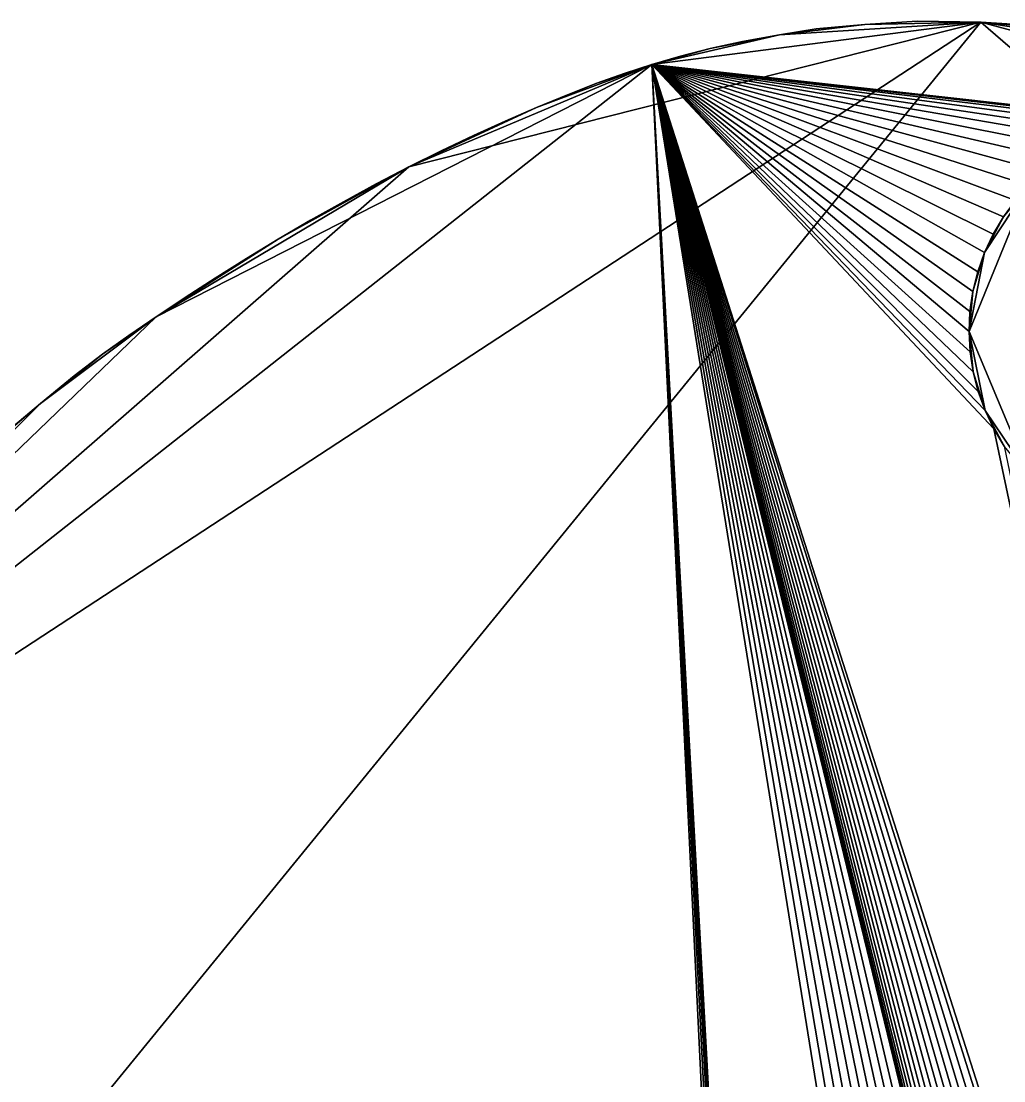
# Model space of a CAD drawing. Extents: x -90 to 90, y -51 to 49.
# Drawn here: x -41.26 to -21.5, y 27.9 to 49.22 of the extents above; entities that cross this region are included whole.
import ezdxf

# ---------------------------------------------------------------- set-up
doc = ezdxf.new("R2010")
doc.units = 0

msp = doc.modelspace()

# ---------------------------------------------------------------- linework, layer by layer
for points in [[(-69.427, -8.961, 2), (-8.214, 37.324, 2), (-21.964, 49.2, 2)], [(-69.427, -8.961, 2), (-21.964, 49.2, 2), (-54.504, 27.905, 2)], [(-21.964, 49.2, 2), (-33.466, 46.285, 2), (-54.504, 27.905, 2)], [(-21.964, 49.2, 2), (-28.577, 48.347, 2), (-33.466, 46.285, 2)], [(-21.964, 49.2, 2), (-26.013, 48.945, 2), (-28.577, 48.347, 2)], [(-28.577, 48.347, 0), (-26.013, 48.945, 0), (-21.964, 49.2, 0)], [(-28.577, 48.347, 0), (-21.964, 49.2, 0), (-11.864, 46.481, 0)], [(-21.964, 49.2, 2), (-24.295, 49.151, 2), (-26.013, 48.945, 2)], [(-26.013, 48.945, 0), (-24.295, 49.151, 0), (-21.964, 49.2, 0)], [(-24.295, 49.151, 2), (-25.271, 49.066, 2), (-26.013, 48.945, 2)], [(-26.013, 48.945, 0), (-25.271, 49.066, 0), (-24.295, 49.151, 0)], [(-25.271, 49.066, 0), (-26.013, 48.945, 0), (-26.013, 48.945, 2)], [(-25.271, 49.066, 0), (-26.013, 48.945, 2), (-25.271, 49.066, 2)], [(-24.295, 49.151, 0), (-25.271, 49.066, 0), (-25.271, 49.066, 2)], [(-24.295, 49.151, 0), (-25.271, 49.066, 2), (-24.295, 49.151, 2)], [(-21.964, 49.2, 2), (-23.238, 49.218, 2), (-24.295, 49.151, 2)], [(-24.295, 49.151, 0), (-23.238, 49.218, 0), (-21.964, 49.2, 0)], [(-23.238, 49.218, 0), (-24.295, 49.151, 0), (-24.295, 49.151, 2)], [(-23.238, 49.218, 0), (-24.295, 49.151, 2), (-23.238, 49.218, 2)], [(-21.964, 49.2, 0), (-23.238, 49.218, 0), (-23.238, 49.218, 2)], [(-21.964, 49.2, 0), (-23.238, 49.218, 2), (-21.964, 49.2, 2)], [(-19.212, 48.941, 2), (-20.596, 49.11, 2), (-21.964, 49.2, 2)], [(-16.529, 48.37, 2), (-19.212, 48.941, 2), (-21.964, 49.2, 2)], [(-11.864, 46.481, 2), (-16.529, 48.37, 2), (-21.964, 49.2, 2)], [(-8.214, 37.324, 2), (-11.864, 46.481, 2), (-21.964, 49.2, 2)], [(-21.964, 49.2, 0), (-20.596, 49.11, 0), (-19.212, 48.941, 0)], [(-21.964, 49.2, 0), (-19.212, 48.941, 0), (-16.529, 48.37, 0)], [(-21.964, 49.2, 0), (-16.529, 48.37, 0), (-11.864, 46.481, 0)], [(-20.596, 49.11, 0), (-21.964, 49.2, 0), (-21.964, 49.2, 2)], [(-20.596, 49.11, 0), (-21.964, 49.2, 2), (-20.596, 49.11, 2)], [(-26.013, 48.945, 2), (-27.407, 48.669, 2), (-28.577, 48.347, 2)], [(-28.577, 48.347, 0), (-27.407, 48.669, 0), (-26.013, 48.945, 0)], [(-26.013, 48.945, 2), (-26.754, 48.81, 2), (-27.407, 48.669, 2)], [(-27.407, 48.669, 0), (-26.754, 48.81, 0), (-26.013, 48.945, 0)], [(-26.013, 48.945, 0), (-26.754, 48.81, 0), (-26.754, 48.81, 2)], [(-26.013, 48.945, 0), (-26.754, 48.81, 2), (-26.013, 48.945, 2)], [(-27.407, 48.669, 2), (-28, 48.517, 2), (-28.577, 48.347, 2)], [(-28.577, 48.347, 0), (-28, 48.517, 0), (-27.407, 48.669, 0)], [(-27.407, 48.669, 0), (-28, 48.517, 0), (-28, 48.517, 2)], [(-27.407, 48.669, 0), (-28, 48.517, 2), (-27.407, 48.669, 2)], [(-26.754, 48.81, 0), (-27.407, 48.669, 0), (-27.407, 48.669, 2)], [(-26.754, 48.81, 0), (-27.407, 48.669, 2), (-26.754, 48.81, 2)], [(-28, 48.517, 0), (-28.577, 48.347, 0), (-28.577, 48.347, 2)], [(-28, 48.517, 0), (-28.577, 48.347, 2), (-28, 48.517, 2)], [(-54.504, 27.905, 0), (-38.546, 43.271, 0), (-28.577, 48.347, 0)], [(-25.421, -16.936, 0), (-54.504, 27.905, 0), (-28.577, 48.347, 0)], [(-38.546, 43.271, 0), (-33.466, 46.285, 0), (-28.577, 48.347, 0)], [(-28.577, 48.347, 2), (-30.897, 47.483, 2), (-33.466, 46.285, 2)], [(-33.466, 46.285, 0), (-30.897, 47.483, 0), (-28.577, 48.347, 0)], [(-28.577, 48.347, 2), (-29.685, 47.972, 2), (-30.897, 47.483, 2)], [(-30.897, 47.483, 0), (-29.685, 47.972, 0), (-28.577, 48.347, 0)], [(-28.577, 48.347, 2), (-29.137, 48.169, 2), (-29.685, 47.972, 2)], [(-29.685, 47.972, 0), (-29.137, 48.169, 0), (-28.577, 48.347, 0)], [(-28.577, 48.347, 0), (-29.137, 48.169, 0), (-29.137, 48.169, 2)], [(-28.577, 48.347, 0), (-29.137, 48.169, 2), (-28.577, 48.347, 2)], [(-25.258, -17.206, 0), (-25.421, -16.936, 0), (-28.577, 48.347, 0)], [(-25.122, -17.491, 0), (-25.258, -17.206, 0), (-28.577, 48.347, 0)], [(-25.014, -17.787, 0), (-25.122, -17.491, 0), (-28.577, 48.347, 0)], [(-24.937, -18.093, 0), (-25.014, -17.787, 0), (-28.577, 48.347, 0)], [(-24.889, -18.405, 0), (-24.937, -18.093, 0), (-28.577, 48.347, 0)], [(-17.731, -19.005, 0), (-24.889, -18.405, 0), (-28.577, 48.347, 0)], [(-17.185, -18.875, 0), (-17.731, -19.005, 0), (-28.577, 48.347, 0)], [(-16.642, -18.754, 0), (-17.185, -18.875, 0), (-28.577, 48.347, 0)], [(-16.102, -18.641, 0), (-16.642, -18.754, 0), (-28.577, 48.347, 0)], [(-15.566, -18.538, 0), (-16.102, -18.641, 0), (-28.577, 48.347, 0)], [(-15.034, -18.442, 0), (-15.566, -18.538, 0), (-28.577, 48.347, 0)], [(-14.506, -18.356, 0), (-15.034, -18.442, 0), (-28.577, 48.347, 0)], [(-13.982, -18.279, 0), (-14.506, -18.356, 0), (-28.577, 48.347, 0)], [(-13.463, -18.211, 0), (-13.982, -18.279, 0), (-28.577, 48.347, 0)], [(-12.948, -18.151, 0), (-13.463, -18.211, 0), (-28.577, 48.347, 0)], [(-12.438, -18.101, 0), (-12.948, -18.151, 0), (-28.577, 48.347, 0)], [(-28.577, 48.347, 0), (-11.864, 46.481, 0), (-17.658, 47.12, 0)], [(-28.577, 48.347, 0), (-17.658, 47.12, 0), (-18.065, 47.139, 0)], [(-28.577, 48.347, 0), (-18.065, 47.139, 0), (-18.471, 47.117, 0)], [(-28.577, 48.347, 0), (-18.471, 47.117, 0), (-18.874, 47.056, 0)], [(-13.623, -13.036, 0), (-12.438, -18.101, 0), (-28.577, 48.347, 0)], [(-28.577, 48.347, 0), (-18.874, 47.056, 0), (-19.269, 46.955, 0)], [(-28.577, 48.347, 0), (-19.269, 46.955, 0), (-19.652, 46.817, 0)], [(-13.684, -12.634, 0), (-13.623, -13.036, 0), (-28.577, 48.347, 0)], [(-13.706, -12.227, 0), (-13.684, -12.634, 0), (-28.577, 48.347, 0)], [(-28.577, 48.347, 0), (-19.652, 46.817, 0), (-20.019, 46.641, 0)], [(-28.577, 48.347, 0), (-20.019, 46.641, 0), (-20.368, 46.431, 0)], [(-13.687, -11.82, 0), (-13.706, -12.227, 0), (-28.577, 48.347, 0)], [(-13.629, -11.417, 0), (-13.687, -11.82, 0), (-28.577, 48.347, 0)], [(-28.577, 48.347, 0), (-20.368, 46.431, 0), (-20.694, 46.187, 0)], [(-28.577, 48.347, 0), (-20.694, 46.187, 0), (-20.995, 45.912, 0)], [(-13.532, -11.021, 0), (-13.629, -11.417, 0), (-28.577, 48.347, 0)], [(-13.396, -10.637, 0), (-13.532, -11.021, 0), (-28.577, 48.347, 0)], [(-28.577, 48.347, 0), (-20.995, 45.912, 0), (-21.267, 45.609, 0)], [(-28.577, 48.347, 0), (-21.267, 45.609, 0), (-21.508, 45.281, 0)], [(-13.223, -10.269, 0), (-13.396, -10.637, 0), (-28.577, 48.347, 0)], [(-13.015, -9.919, 0), (-13.223, -10.269, 0), (-28.577, 48.347, 0)], [(-28.577, 48.347, 0), (-21.508, 45.281, 0), (-21.716, 44.931, 0)], [(-28.577, 48.347, 0), (-21.716, 44.931, 0), (-21.889, 44.562, 0)], [(-12.774, -9.591, 0), (-13.015, -9.919, 0), (-28.577, 48.347, 0)], [(-12.501, -9.288, 0), (-12.774, -9.591, 0), (-28.577, 48.347, 0)], [(-28.577, 48.347, 0), (-21.889, 44.562, 0), (-22.025, 44.178, 0)], [(-28.577, 48.347, 0), (-22.025, 44.178, 0), (-22.122, 43.783, 0)], [(-12.201, -9.013, 0), (-12.501, -9.288, 0), (-28.577, 48.347, 0)], [(-11.875, -8.769, 0), (-12.201, -9.013, 0), (-28.577, 48.347, 0)], [(-28.577, 48.347, 0), (-22.122, 43.783, 0), (-22.18, 43.38, 0)], [(-28.577, 48.347, 0), (-22.18, 43.38, 0), (-22.199, 42.973, 0)], [(-11.526, -8.559, 0), (-11.875, -8.769, 0), (-28.577, 48.347, 0)], [(-11.159, -8.383, 0), (-11.526, -8.559, 0), (-28.577, 48.347, 0)], [(-28.577, 48.347, 0), (-22.199, 42.973, 0), (-22.177, 42.566, 0)], [(-28.577, 48.347, 0), (-22.177, 42.566, 0), (-22.116, 42.164, 0)], [(-10.776, -8.244, 0), (-11.159, -8.383, 0), (-28.577, 48.347, 0)], [(-28.577, 48.347, 0), (-22.116, 42.164, 0), (-22.016, 41.769, 0)], [(-28.577, 48.347, 0), (-22.016, 41.769, 0), (-21.877, 41.386, 0)], [(-28.577, 48.347, 0), (-21.877, 41.386, 0), (-21.702, 41.019, 0)], [(-28.577, 48.347, 0), (-21.702, 41.019, 0), (-12.822, -0.992, 0)], [(-10.776, -8.244, 0), (-28.577, 48.347, 0), (-12.822, -0.992, 0)], [(-29.685, 47.972, 2), (-30.276, 47.74, 2), (-30.897, 47.483, 2)], [(-30.897, 47.483, 0), (-30.276, 47.74, 0), (-29.685, 47.972, 0)], [(-29.685, 47.972, 0), (-30.276, 47.74, 0), (-30.276, 47.74, 2)], [(-29.685, 47.972, 0), (-30.276, 47.74, 2), (-29.685, 47.972, 2)], [(-29.137, 48.169, 0), (-29.685, 47.972, 0), (-29.685, 47.972, 2)], [(-29.137, 48.169, 0), (-29.685, 47.972, 2), (-29.137, 48.169, 2)], [(-30.276, 47.74, 0), (-30.897, 47.483, 0), (-30.897, 47.483, 2)], [(-30.276, 47.74, 0), (-30.897, 47.483, 2), (-30.276, 47.74, 2)], [(-30.897, 47.483, 2), (-32.166, 46.919, 2), (-33.466, 46.285, 2)], [(-33.466, 46.285, 0), (-32.166, 46.919, 0), (-30.897, 47.483, 0)], [(-30.897, 47.483, 2), (-31.527, 47.21, 2), (-32.166, 46.919, 2)], [(-32.166, 46.919, 0), (-31.527, 47.21, 0), (-30.897, 47.483, 0)], [(-30.897, 47.483, 0), (-31.527, 47.21, 0), (-31.527, 47.21, 2)], [(-30.897, 47.483, 0), (-31.527, 47.21, 2), (-30.897, 47.483, 2)], [(-31.527, 47.21, 0), (-32.166, 46.919, 0), (-32.166, 46.919, 2)], [(-31.527, 47.21, 0), (-32.166, 46.919, 2), (-31.527, 47.21, 2)], [(-32.166, 46.919, 2), (-32.813, 46.611, 2), (-33.466, 46.285, 2)], [(-33.466, 46.285, 0), (-32.813, 46.611, 0), (-32.166, 46.919, 0)], [(-32.166, 46.919, 0), (-32.813, 46.611, 0), (-32.813, 46.611, 2)], [(-32.166, 46.919, 0), (-32.813, 46.611, 2), (-32.166, 46.919, 2)], [(-32.813, 46.611, 0), (-33.466, 46.285, 0), (-33.466, 46.285, 2)], [(-32.813, 46.611, 0), (-33.466, 46.285, 2), (-32.813, 46.611, 2)], [(-33.466, 46.285, 2), (-38.546, 43.271, 2), (-54.504, 27.905, 2)], [(-33.466, 46.285, 2), (-36.092, 44.833, 2), (-38.546, 43.271, 2)], [(-38.546, 43.271, 0), (-36.092, 44.833, 0), (-33.466, 46.285, 0)], [(-33.466, 46.285, 2), (-34.783, 45.585, 2), (-36.092, 44.833, 2)], [(-36.092, 44.833, 0), (-34.783, 45.585, 0), (-33.466, 46.285, 0)], [(-33.466, 46.285, 2), (-34.124, 45.943, 2), (-34.783, 45.585, 2)], [(-34.783, 45.585, 0), (-34.124, 45.943, 0), (-33.466, 46.285, 0)], [(-33.466, 46.285, 0), (-34.124, 45.943, 0), (-34.124, 45.943, 2)], [(-33.466, 46.285, 0), (-34.124, 45.943, 2), (-33.466, 46.285, 2)], [(-34.124, 45.943, 0), (-34.783, 45.585, 0), (-34.783, 45.585, 2)], [(-34.124, 45.943, 0), (-34.783, 45.585, 2), (-34.124, 45.943, 2)], [(-22.199, 42.973, 0.2), (-21.889, 44.562, 0.2), (-20.995, 45.912, 0.2)], [(-20.972, 40.043, 0.2), (-22.199, 42.973, 0.2), (-20.995, 45.912, 0.2)], [(-21.889, 44.562, 0.2), (-21.508, 45.281, 0.2), (-20.995, 45.912, 0.2)], [(-21.508, 45.281, 0.2), (-21.267, 45.609, 0.2), (-20.995, 45.912, 0.2)], [(-34.783, 45.585, 2), (-35.442, 45.214, 2), (-36.092, 44.833, 2)], [(-36.092, 44.833, 0), (-35.442, 45.214, 0), (-34.783, 45.585, 0)], [(-34.783, 45.585, 0), (-35.442, 45.214, 0), (-35.442, 45.214, 2)], [(-34.783, 45.585, 0), (-35.442, 45.214, 2), (-34.783, 45.585, 2)], [(-21.508, 45.281, 0), (-21.267, 45.609, 0), (-21.267, 45.609, 0.2)], [(-21.508, 45.281, 0), (-21.267, 45.609, 0.2), (-21.508, 45.281, 0.2)], [(-35.442, 45.214, 0), (-36.092, 44.833, 0), (-36.092, 44.833, 2)], [(-35.442, 45.214, 0), (-36.092, 44.833, 2), (-35.442, 45.214, 2)], [(-21.889, 44.562, 0.2), (-21.716, 44.931, 0.2), (-21.508, 45.281, 0.2)], [(-21.716, 44.931, 0), (-21.508, 45.281, 0), (-21.508, 45.281, 0.2)], [(-21.716, 44.931, 0), (-21.508, 45.281, 0.2), (-21.716, 44.931, 0.2)], [(-36.092, 44.833, 2), (-37.36, 44.049, 2), (-38.546, 43.271, 2)], [(-38.546, 43.271, 0), (-37.36, 44.049, 0), (-36.092, 44.833, 0)], [(-36.092, 44.833, 2), (-36.73, 44.443, 2), (-37.36, 44.049, 2)], [(-37.36, 44.049, 0), (-36.73, 44.443, 0), (-36.092, 44.833, 0)], [(-36.092, 44.833, 0), (-36.73, 44.443, 0), (-36.73, 44.443, 2)], [(-36.092, 44.833, 0), (-36.73, 44.443, 2), (-36.092, 44.833, 2)], [(-21.889, 44.562, 0), (-21.716, 44.931, 0), (-21.716, 44.931, 0.2)], [(-21.889, 44.562, 0), (-21.716, 44.931, 0.2), (-21.889, 44.562, 0.2)], [(-22.199, 42.973, 0.2), (-22.122, 43.783, 0.2), (-21.889, 44.562, 0.2)], [(-22.122, 43.783, 0.2), (-22.025, 44.178, 0.2), (-21.889, 44.562, 0.2)], [(-22.025, 44.178, 0), (-21.889, 44.562, 0), (-21.889, 44.562, 0.2)], [(-22.025, 44.178, 0), (-21.889, 44.562, 0.2), (-22.025, 44.178, 0.2)], [(-36.73, 44.443, 0), (-37.36, 44.049, 0), (-37.36, 44.049, 2)], [(-36.73, 44.443, 0), (-37.36, 44.049, 2), (-36.73, 44.443, 2)], [(-22.122, 43.783, 0), (-22.025, 44.178, 0), (-22.025, 44.178, 0.2)], [(-22.122, 43.783, 0), (-22.025, 44.178, 0.2), (-22.122, 43.783, 0.2)], [(-37.36, 44.049, 2), (-37.964, 43.658, 2), (-38.546, 43.271, 2)], [(-38.546, 43.271, 0), (-37.964, 43.658, 0), (-37.36, 44.049, 0)], [(-37.36, 44.049, 0), (-37.964, 43.658, 0), (-37.964, 43.658, 2)], [(-37.36, 44.049, 0), (-37.964, 43.658, 2), (-37.36, 44.049, 2)], [(-22.199, 42.973, 0.2), (-22.18, 43.38, 0.2), (-22.122, 43.783, 0.2)], [(-22.18, 43.38, 0), (-22.122, 43.783, 0), (-22.122, 43.783, 0.2)], [(-22.18, 43.38, 0), (-22.122, 43.783, 0.2), (-22.18, 43.38, 0.2)], [(-37.964, 43.658, 0), (-38.546, 43.271, 0), (-38.546, 43.271, 2)], [(-37.964, 43.658, 0), (-38.546, 43.271, 2), (-37.964, 43.658, 2)], [(-22.199, 42.973, 0), (-22.18, 43.38, 0), (-22.18, 43.38, 0.2)], [(-22.199, 42.973, 0), (-22.18, 43.38, 0.2), (-22.199, 42.973, 0.2)], [(-38.546, 43.271, 2), (-40.877, 41.53, 2), (-54.504, 27.905, 2)], [(-54.504, 27.905, 0), (-40.877, 41.53, 0), (-38.546, 43.271, 0)], [(-38.546, 43.271, 2), (-39.628, 42.519, 2), (-40.877, 41.53, 2)], [(-40.877, 41.53, 0), (-39.628, 42.519, 0), (-38.546, 43.271, 0)], [(-38.546, 43.271, 2), (-39.098, 42.894, 2), (-39.628, 42.519, 2)], [(-39.628, 42.519, 0), (-39.098, 42.894, 0), (-38.546, 43.271, 0)], [(-38.546, 43.271, 0), (-39.098, 42.894, 0), (-39.098, 42.894, 2)], [(-38.546, 43.271, 0), (-39.098, 42.894, 2), (-38.546, 43.271, 2)], [(-39.098, 42.894, 0), (-39.628, 42.519, 0), (-39.628, 42.519, 2)], [(-39.098, 42.894, 0), (-39.628, 42.519, 2), (-39.098, 42.894, 2)], [(-22.177, 42.566, 0.2), (-22.177, 42.566, 0), (-22.199, 42.973, 0)], [(-22.177, 42.566, 0.2), (-22.199, 42.973, 0), (-22.199, 42.973, 0.2)], [(-22.116, 42.164, 0.2), (-22.177, 42.566, 0.2), (-22.199, 42.973, 0.2)], [(-21.877, 41.386, 0.2), (-22.116, 42.164, 0.2), (-22.199, 42.973, 0.2)], [(-20.972, 40.043, 0.2), (-21.877, 41.386, 0.2), (-22.199, 42.973, 0.2)], [(-39.628, 42.519, 2), (-40.197, 42.085, 2), (-40.877, 41.53, 2)], [(-40.877, 41.53, 0), (-40.198, 42.085, 0), (-39.628, 42.519, 0)], [(-39.628, 42.519, 0), (-40.198, 42.085, 0), (-40.197, 42.085, 2)], [(-39.628, 42.519, 0), (-40.197, 42.085, 2), (-39.628, 42.519, 2)], [(-22.116, 42.164, 0.2), (-22.116, 42.164, 0), (-22.177, 42.566, 0)], [(-22.116, 42.164, 0.2), (-22.177, 42.566, 0), (-22.177, 42.566, 0.2)], [(-40.198, 42.085, 0), (-40.877, 41.53, 0), (-40.877, 41.53, 2)], [(-40.198, 42.085, 0), (-40.877, 41.53, 2), (-40.197, 42.085, 2)], [(-22.016, 41.769, 0.2), (-22.016, 41.769, 0), (-22.116, 42.164, 0)], [(-22.016, 41.769, 0.2), (-22.116, 42.164, 0), (-22.116, 42.164, 0.2)], [(-21.877, 41.386, 0.2), (-22.016, 41.769, 0.2), (-22.116, 42.164, 0.2)], [(-21.877, 41.386, 0.2), (-21.877, 41.386, 0), (-22.016, 41.769, 0)], [(-21.877, 41.386, 0.2), (-22.016, 41.769, 0), (-22.016, 41.769, 0.2)], [(-40.877, 41.53, 2), (-42.459, 40.176, 2), (-54.504, 27.905, 2)], [(-54.504, 27.905, 0), (-42.459, 40.176, 0), (-40.877, 41.53, 0)], [(-40.877, 41.53, 2), (-41.647, 40.879, 2), (-42.459, 40.176, 2)], [(-42.459, 40.176, 0), (-41.647, 40.879, 0), (-40.877, 41.53, 0)], [(-40.877, 41.53, 0), (-41.647, 40.879, 0), (-41.647, 40.879, 2)], [(-40.877, 41.53, 0), (-41.647, 40.879, 2), (-40.877, 41.53, 2)], [(-21.702, 41.019, 0.2), (-21.702, 41.019, 0), (-21.877, 41.386, 0)], [(-21.702, 41.019, 0.2), (-21.877, 41.386, 0), (-21.877, 41.386, 0.2)], [(-21.491, 40.67, 0.2), (-21.702, 41.019, 0.2), (-21.877, 41.386, 0.2)], [(-20.972, 40.043, 0.2), (-21.491, 40.67, 0.2), (-21.877, 41.386, 0.2)], [(-21.702, 41.019, 0), (-21.491, 40.67, 0), (-12.822, -0.992, 0)], [(-21.491, 40.67, 0.2), (-21.491, 40.67, 0), (-21.702, 41.019, 0)], [(-21.491, 40.67, 0.2), (-21.702, 41.019, 0), (-21.702, 41.019, 0.2)], [(-69.427, -8.961, 2), (-69.306, -8.871, 2), (-8.214, 37.324, 2)], [(-69.306, -8.871, 2), (-69.247, -8.835, 2), (-8.214, 37.324, 2)], [(-69.247, -8.835, 2), (-69.178, -8.793, 2), (-8.214, 37.324, 2)], [(-69.178, -8.793, 2), (-69.042, -8.728, 2), (-8.214, 37.324, 2)], [(-69.042, -8.728, 2), (-68.901, -8.677, 2), (-8.214, 37.324, 2)], [(-68.901, -8.677, 2), (-68.883, -8.673, 2), (-8.214, 37.324, 2)], [(-68.883, -8.673, 2), (-68.756, -8.64, 2), (-8.214, 37.324, 2)], [(-68.756, -8.64, 2), (-68.607, -8.618, 2), (-8.214, 37.324, 2)], [(-68.607, -8.618, 2), (-68.457, -8.61, 2), (-8.214, 37.324, 2)], [(-68.457, -8.61, 2), (-68.307, -8.616, 2), (-8.214, 37.324, 2)], [(-68.307, -8.616, 2), (-68.159, -8.638, 2), (-8.214, 37.324, 2)], [(-68.159, -8.638, 2), (-68.013, -8.674, 2), (-8.214, 37.324, 2)], [(-68.013, -8.674, 2), (-67.871, -8.724, 2), (-8.214, 37.324, 2)], [(-67.871, -8.724, 2), (-67.735, -8.788, 2), (-8.214, 37.324, 2)], [(-67.735, -8.788, 2), (-67.606, -8.864, 2), (-8.214, 37.324, 2)], [(-67.606, -8.864, 2), (-67.485, -8.953, 2), (-8.214, 37.324, 2)], [(-67.485, -8.953, 2), (-67.374, -9.054, 2), (-8.214, 37.324, 2)], [(-67.374, -9.054, 2), (-67.273, -9.165, 2), (-8.214, 37.324, 2)], [(-67.273, -9.165, 2), (-67.183, -9.285, 2), (-8.214, 37.324, 2)], [(-67.183, -9.285, 2), (-67.105, -9.413, 2), (-8.214, 37.324, 2)], [(-67.105, -9.413, 2), (-67.04, -9.549, 2), (-8.214, 37.324, 2)], [(-67.04, -9.549, 2), (-66.989, -9.69, 2), (-8.214, 37.324, 2)], [(-66.989, -9.69, 2), (-66.952, -9.835, 2), (-8.214, 37.324, 2)], [(-66.952, -9.835, 2), (-66.929, -9.984, 2), (-8.214, 37.324, 2)], [(-66.929, -9.984, 2), (-66.922, -10.134, 2), (-8.214, 37.324, 2)], [(-66.928, -10.284, 2), (-8.324, 37.223, 2), (-8.214, 37.324, 2)], [(-66.922, -10.134, 2), (-66.928, -10.284, 2), (-8.214, 37.324, 2)], [(-66.986, -10.578, 2), (-63.477, -34.648, 2), (-8.425, 37.112, 2)], [(-66.95, -10.432, 2), (-66.986, -10.578, 2), (-8.425, 37.112, 2)], [(-66.95, -10.432, 2), (-8.425, 37.112, 2), (-8.324, 37.223, 2)], [(-66.928, -10.284, 2), (-66.95, -10.432, 2), (-8.324, 37.223, 2)], [(-63.477, -34.648, 2), (-8.514, 36.991, 2), (-8.425, 37.112, 2)], [(-63.477, -34.648, 2), (-8.591, 36.862, 2), (-8.514, 36.991, 2)], [(-63.477, -34.648, 2), (-8.654, 36.726, 2), (-8.591, 36.862, 2)], [(-63.477, -34.648, 2), (-8.704, 36.584, 2), (-8.654, 36.726, 2)], [(-63.477, -34.648, 2), (-8.74, 36.438, 2), (-8.704, 36.584, 2)], [(-63.477, -34.648, 2), (-8.762, 36.29, 2), (-8.74, 36.438, 2)], [(-63.477, -34.648, 2), (-8.768, 36.14, 2), (-8.762, 36.29, 2)], [(-63.477, -34.648, 2), (-8.761, 35.99, 2), (-8.768, 36.14, 2)], [(-63.477, -34.648, 2), (-8.738, 35.841, 2), (-8.761, 35.99, 2)], [(-63.477, -34.648, 2), (-8.701, 35.696, 2), (-8.738, 35.841, 2)], [(-63.477, -34.648, 2), (-8.65, 35.555, 2), (-8.701, 35.696, 2)], [(-63.477, -34.648, 2), (-8.585, 35.419, 2), (-8.65, 35.555, 2)], [(-63.477, -34.648, 2), (-8.507, 35.291, 2), (-8.585, 35.419, 2)], [(-63.477, -34.648, 2), (-8.418, 35.17, 2), (-8.507, 35.291, 2)], [(-63.477, -34.648, 2), (-8.316, 35.059, 2), (-8.418, 35.17, 2)], [(-63.477, -34.648, 2), (-8.205, 34.959, 2), (-8.316, 35.059, 2)], [(-63.477, -34.648, 2), (-2.705, 26.198, 2), (-8.205, 34.959, 2)], [(-25.421, -16.936, 0), (-58.447, 27.894, 0), (-58.61, 28.164, 0)], [(-25.421, -16.936, 0), (-58.61, 28.164, 0), (-54.504, 27.905, 0)]]:
    msp.add_3dface(points)

doc.saveas('drawing.dxf')
